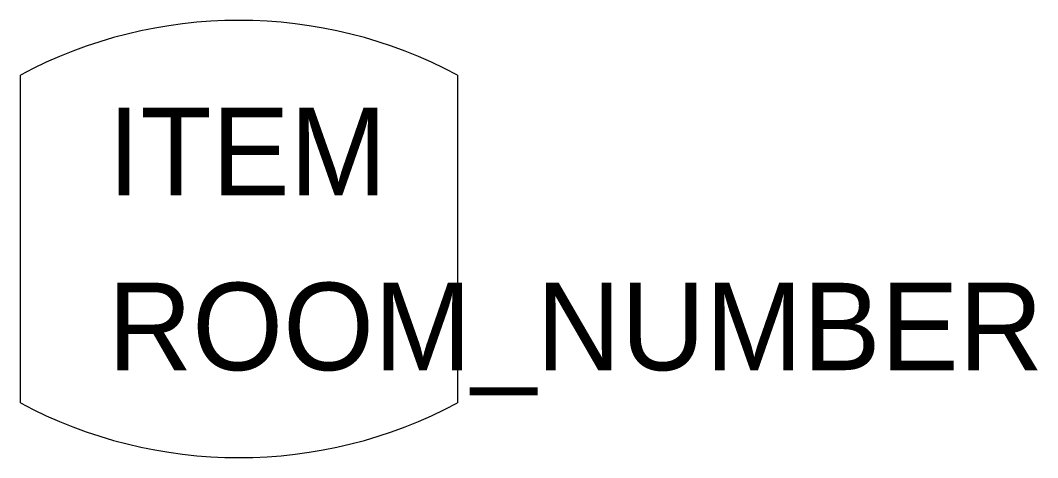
# Model space of a CAD drawing. Extents: x 0 to 0.0591, y 0 to 0.0254.
import ezdxf

# ---------------------------------------------------------------- set-up
doc = ezdxf.new("R2010")
doc.units = 0
doc.layers.get('0').update_dxf_attribs({"linetype": 'CONTINUOUS'})

msp = doc.modelspace()

# ---------------------------------------------------------------- linework, layer by layer
at = {"color": 0, "linetype": 'BYBLOCK'}
for p, q in [((0, 0.003175), (0, 0.022225)), ((0.0254, 0.022225), (0.0254, 0.003175))]:
    msp.add_line(p, q, dxfattribs=at)
for centre, start, end in [((0.0127, -0.0015875), 61.92751299999994, 118.072487), ((0.0127, 0.0269875), 241.927513, 298.072487)]:
    msp.add_arc(centre, 0.0269875, start, end, dxfattribs=at)

# ---------------------------------------------------------------- texts
for tag, p, s, flags in [('ITEM', (0.0050800000000004, 0.0152400000000006), 'BOAT TABLE', 3), ('ROOM_NUMBER', (0.0050800000000004, 0.0050800000000004), '', 1)]:
    msp.add_attdef(tag, p, s, height=0.00508, dxfattribs=dict(at, flags=flags))

doc.saveas('drawing.dxf')
